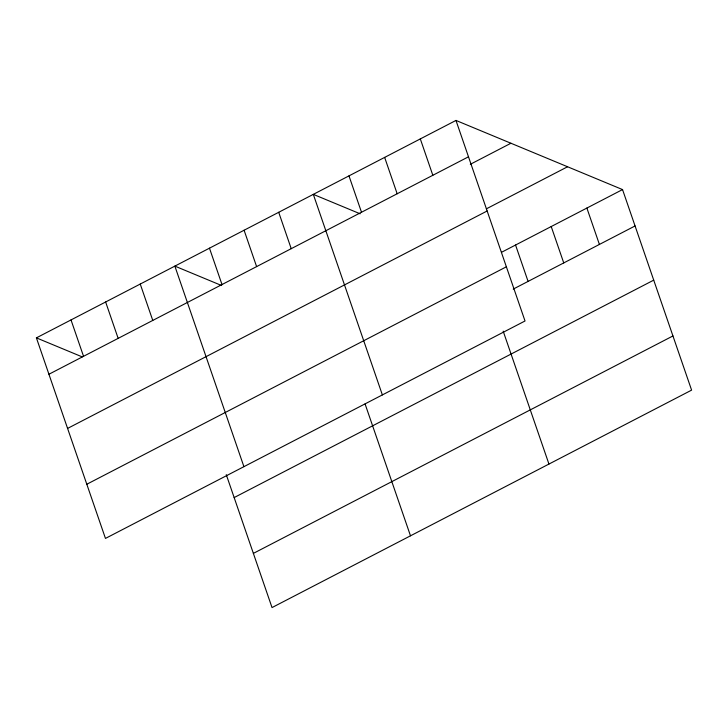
<?xml version="1.0" encoding="UTF-8"?>
<svg xmlns="http://www.w3.org/2000/svg" width="728" height="728" viewBox="0 0 728 728"><rect width="100%" height="100%" fill="white"/><g stroke="black" fill="none" stroke-linecap="round" stroke-linejoin="round"><path stroke-width="1.09" d="M455.974 120.429L525.025 320.984L105.46 538.42L36.4 337.865L455.974 120.429L622.54 189.58L691.6 390.135L272.026 607.571L226.262 474.647M48.922 374.247L468.495 156.802M470.324 164.301L510.938 143.243M486.34 208.854L567.576 166.757M67.586 428.419L487.15 210.983M501.683 252.216L622.54 189.58M86.805 484.247L506.37 266.803M513.222 289.107L635.071 225.953M234.152 497.57L653.726 280.134M253.371 553.389L672.945 335.954M360.142 213.795L313.313 194.358L382.373 394.913M221.685 285.549L174.857 266.111L243.916 466.666M36.4 337.865L82.209 356.884M586.877 208.062L599.408 244.435M551.214 226.544L563.745 262.917M515.551 245.027L528.082 281.399M503.175 331.14L548.948 464.064M420.311 138.912L432.832 175.284M384.648 157.394L397.17 193.766M348.976 175.876L361.507 212.248M365.074 403.94L410.492 535.817M278.706 212.294L291.227 248.676M244.089 230.23L256.611 266.612M209.473 248.175L222.004 284.548M140.24 284.047L152.771 320.429M105.633 301.984L118.154 338.365M71.016 319.929L83.538 356.301"/></g></svg>
